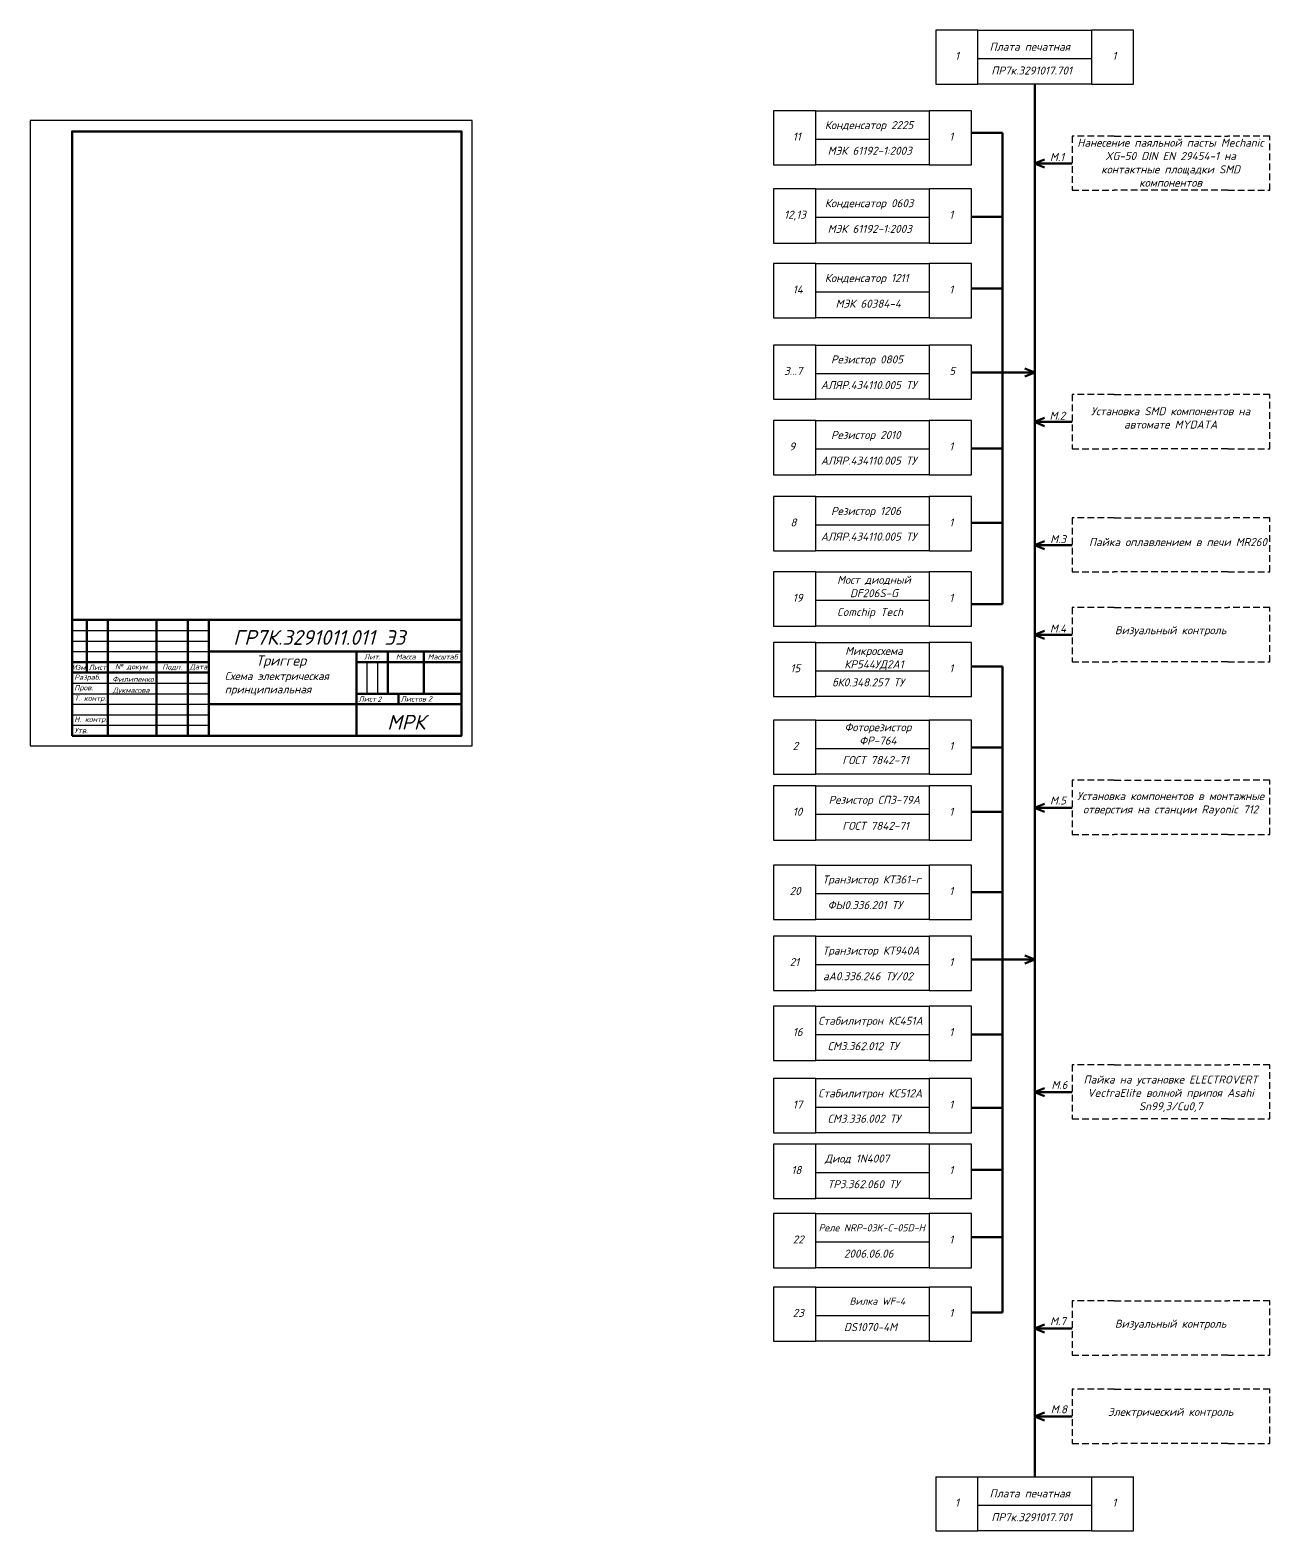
# Model space of a CAD drawing. Header units: millimetres. Extents: x 19 to 6247, y -3126 to 6.
# Drawn here: x 4428 to 5017, y -3126 to -2413 of the extents above; entities that cross this region are included whole.
import ezdxf

# ---------------------------------------------------------------- set-up
doc = ezdxf.new("R2010")
doc.units = ezdxf.units.MM
doc.linetypes.add('HIDDEN2', pattern=[4.7625, 3.175, -1.5875])
doc.layers.get('0').update_dxf_attribs({"lineweight": 80})
doc.layers.add('2-тонкие', color=141, linetype='Continuous', lineweight=30)
doc.styles.get("Standard").update_dxf_attribs({"font": 'isocpeui.ttf'})
doc.styles.add('Мой', font='isocpeui.ttf')

# ---------------------------------------------------------------- blocks, each defined once
blk = doc.blocks.new('Штамп')
at = {"lineweight": 80}
for p, q in [((0, 55), (185, 55)), ((7, 55), (7, 30)), ((17, 55), (17, 0)), ((40, 55), (40, 0)), ((55, 55), (55, 0)), ((65, 55), (65, 0)), ((65, 40), (185, 40)), ((135, 40), (135, 0)), ((150, 40), (150, 20)), ((167, 40), (167, 20)), ((65, 35), (0, 35)), ((0, 30), (65, 30)), ((135, 35), (185, 35)), ((65, 15), (185, 15)), ((185, 20), (135, 20)), ((155, 20), (155, 15))]:
    blk.add_line(p, q, dxfattribs=at)
blk.add_lwpolyline([(0, 0), (185, 0), (185, 287), (0, 287)], close=True, dxfattribs=at)
at = {"layer": '2-тонкие', "color": 7}
for p, q in [((0, 50), (65, 50)), ((0, 45), (65, 45)), ((0, 40), (65, 40)), ((140, 35), (140, 20)), ((145, 35), (145, 20)), ((0, 25), (65, 25)), ((0, 20), (65, 20)), ((0, 15), (65, 15)), ((0, 10), (65, 10)), ((0, 5), (65, 5))]:
    blk.add_line(p, q, dxfattribs=at)
at = {"char_height": 2.5}
for s, width, insert, attachment_point in [('Лит.', 15, (142.5, 37.5), 5), ('Масса', 17, (158.5, 37.5), 5), ('Масштаб', 18, (176, 37.5), 5), ('Изм.', 7, (3.5, 32.5), 5), ('\\pi1;Разраб.', 17, (0, 27.5), 4), ('Лист', 10, (12, 32.5), 5), ('№ докум.', 23, (28.5, 32.5), 5), ('Подп.', 15, (47.5, 32.5), 5), ('Дата', 10, (60, 32.5), 5), ('\\pi1;Пров.', 17, (0, 22.5), 4), ('\\pi1;Т. контр.', 17, (0, 17.5), 4), ('\\pi1;Лист', 20, (135, 17.5), 4), ('\\pi1;Листов', 30, (155, 17.5), 4), ('\\pi1;Н. контр.', 17, (0, 7.5), 4), ('\\pi1;Утв.', 17, (0, 2.5), 4)]:
    blk.add_mtext_dynamic_manual_height_columns(s, width=width, gutter_width=12.5, heights=[0], dxfattribs=dict(at, insert=insert, attachment_point=attachment_point))

msp = doc.modelspace()

# ---------------------------------------------------------------- linework, layer by layer
for p, q in [((4905.67, -2438.85), (4905.67, -3100.02)), ((4890.43, -2461.87), (4875.63, -2461.87)), ((4890.43, -2575.66), (4890.43, -2461.87)), ((4905.65, -2476.48), (4910.27, -2474.56)), ((4923.5, -2476.48), (4905.65, -2476.48)), ((4905.65, -2476.48), (4910.27, -2478.39)), ((4890.43, -2501.84), (4875.63, -2501.84)), ((4890.43, -2535.78), (4875.63, -2535.78)), ((4875.63, -2575.66), (4905.67, -2575.66)), ((4890.43, -2575.66), (4890.43, -2685.67)), ((4905.67, -2575.66), (4901.05, -2573.74)), ((4905.67, -2575.66), (4901.05, -2577.57)), ((4905.65, -2599.2), (4910.27, -2597.29)), ((4923.5, -2599.2), (4905.65, -2599.2)), ((4905.65, -2599.2), (4910.27, -2601.12)), ((4890.43, -2611.73), (4875.63, -2611.73)), ((4890.43, -2647.08), (4875.63, -2647.08)), ((4905.65, -2657.69), (4910.27, -2655.78)), ((4923.5, -2657.69), (4905.65, -2657.69)), ((4905.65, -2657.69), (4910.27, -2659.6)), ((4890.43, -2685.67), (4875.63, -2685.67)), ((4905.65, -2700.32), (4910.27, -2698.41)), ((4923.5, -2700.32), (4905.65, -2700.32)), ((4905.65, -2700.32), (4910.27, -2702.24)), ((4890.43, -2715.26), (4875.63, -2715.26)), ((4890.43, -2715.26), (4890.43, -3022)), ((4890.43, -2753.78), (4875.63, -2753.78)), ((4890.43, -2784.38), (4875.63, -2784.38)), ((4905.65, -2782.39), (4910.27, -2780.48)), ((4923.5, -2782.39), (4905.65, -2782.39)), ((4905.65, -2782.39), (4910.27, -2784.3)), ((4890.43, -2822.47), (4875.63, -2822.47)), ((4905.67, -2854.45), (4875.63, -2854.45)), ((4905.67, -2854.45), (4901.05, -2852.54)), ((4905.67, -2854.45), (4901.05, -2856.36)), ((4890.43, -2890.01), (4875.63, -2890.01)), ((4905.65, -2917.43), (4910.27, -2915.51)), ((4923.5, -2917.43), (4905.65, -2917.43)), ((4905.65, -2917.43), (4910.27, -2919.34)), ((4890.43, -2924.89), (4875.63, -2924.89)), ((4890.43, -2954.26), (4875.63, -2954.26)), ((4890.43, -2986.21), (4875.63, -2986.21)), ((4890.43, -3022), (4875.63, -3022)), ((4905.65, -3029.62), (4910.27, -3027.7)), ((4923.5, -3029.62), (4905.65, -3029.62)), ((4905.65, -3029.62), (4910.27, -3031.53)), ((4905.65, -3071.47), (4910.27, -3069.56)), ((4923.5, -3071.47), (4905.65, -3071.47)), ((4905.65, -3071.47), (4910.27, -3073.38))]:
    msp.add_line(p, q)
at = {"layer": '2-тонкие'}
for p, q in [((4878.67, -2413.08), (4858.67, -2413.08)), ((4858.67, -2413.08), (4858.67, -2438.85)), ((4878.67, -2413.08), (4932.61, -2413.08)), ((4878.67, -2426.71), (4878.67, -2413.08)), ((4932.61, -2413.08), (4932.61, -2426.71)), ((4952.61, -2413.08), (4932.61, -2413.08)), ((4952.61, -2438.85), (4952.61, -2413.08)), ((4932.61, -2426.71), (4878.67, -2426.71)), ((4878.67, -2438.85), (4878.67, -2426.71)), ((4932.61, -2426.71), (4932.61, -2438.85)), ((4858.67, -2438.85), (4878.67, -2438.85)), ((4932.61, -2438.85), (4878.67, -2438.85)), ((4932.61, -2438.85), (4952.61, -2438.85)), ((4801.69, -2451.39), (4781.69, -2451.39)), ((4781.69, -2451.39), (4781.69, -2477.16)), ((4801.69, -2451.39), (4855.63, -2451.39)), ((4801.69, -2465.02), (4801.69, -2451.39)), ((4855.63, -2451.39), (4855.63, -2465.02)), ((4875.63, -2451.39), (4855.63, -2451.39)), ((4875.63, -2477.16), (4875.63, -2451.39)), ((4855.63, -2465.02), (4801.69, -2465.02)), ((4801.69, -2477.16), (4801.69, -2465.02)), ((4855.63, -2465.02), (4855.63, -2477.16)), ((4781.69, -2477.16), (4801.69, -2477.16)), ((4855.63, -2477.16), (4801.69, -2477.16)), ((4855.63, -2477.16), (4875.63, -2477.16)), ((4801.69, -2488.49), (4781.69, -2488.49)), ((4781.69, -2488.49), (4781.69, -2514.26)), ((4801.69, -2488.49), (4855.63, -2488.49)), ((4801.69, -2502.12), (4801.69, -2488.49)), ((4855.63, -2488.49), (4855.63, -2502.12)), ((4875.63, -2488.49), (4855.63, -2488.49)), ((4875.63, -2514.26), (4875.63, -2488.49)), ((4855.63, -2502.12), (4801.69, -2502.12)), ((4801.69, -2514.26), (4801.69, -2502.12)), ((4855.63, -2502.12), (4855.63, -2514.26)), ((4781.69, -2514.26), (4801.69, -2514.26)), ((4855.63, -2514.26), (4801.69, -2514.26)), ((4855.63, -2514.26), (4875.63, -2514.26)), ((4801.69, -2524), (4781.69, -2524)), ((4781.69, -2524), (4781.69, -2549.77)), ((4801.69, -2524), (4855.63, -2524)), ((4801.69, -2537.63), (4801.69, -2524)), ((4855.63, -2524), (4855.63, -2537.63)), ((4875.63, -2524), (4855.63, -2524)), ((4875.63, -2549.77), (4875.63, -2524)), ((4855.63, -2537.63), (4801.69, -2537.63)), ((4801.69, -2549.77), (4801.69, -2537.63)), ((4855.63, -2537.63), (4855.63, -2549.77)), ((4781.69, -2549.77), (4801.69, -2549.77)), ((4855.63, -2549.77), (4801.69, -2549.77)), ((4855.63, -2549.77), (4875.63, -2549.77)), ((4801.69, -2562.66), (4781.69, -2562.66)), ((4781.69, -2562.66), (4781.69, -2588.43)), ((4801.69, -2562.66), (4855.63, -2562.66)), ((4801.69, -2576.29), (4801.69, -2562.66)), ((4855.63, -2562.66), (4855.63, -2576.29)), ((4875.63, -2562.66), (4855.63, -2562.66)), ((4875.63, -2588.43), (4875.63, -2562.66)), ((4855.63, -2576.29), (4801.69, -2576.29)), ((4801.69, -2588.43), (4801.69, -2576.29)), ((4855.63, -2576.29), (4855.63, -2588.43)), ((4781.69, -2588.43), (4801.69, -2588.43)), ((4855.63, -2588.43), (4801.69, -2588.43)), ((4855.63, -2588.43), (4875.63, -2588.43)), ((4801.69, -2598.52), (4781.69, -2598.52)), ((4781.69, -2598.52), (4781.69, -2624.29)), ((4801.69, -2598.52), (4855.63, -2598.52)), ((4801.69, -2612.15), (4801.69, -2598.52)), ((4855.63, -2598.52), (4855.63, -2612.15)), ((4875.63, -2598.52), (4855.63, -2598.52)), ((4875.63, -2624.29), (4875.63, -2598.52)), ((4855.63, -2612.15), (4801.69, -2612.15)), ((4801.69, -2624.29), (4801.69, -2612.15)), ((4855.63, -2612.15), (4855.63, -2624.29)), ((4781.69, -2624.29), (4801.69, -2624.29)), ((4855.63, -2624.29), (4801.69, -2624.29)), ((4855.63, -2624.29), (4875.63, -2624.29)), ((4801.69, -2634.63), (4781.69, -2634.63)), ((4781.69, -2634.63), (4781.69, -2660.4)), ((4801.69, -2634.63), (4855.63, -2634.63)), ((4801.69, -2648.26), (4801.69, -2634.63)), ((4855.63, -2634.63), (4855.63, -2648.26)), ((4875.63, -2634.63), (4855.63, -2634.63)), ((4875.63, -2660.4), (4875.63, -2634.63)), ((4855.63, -2648.26), (4801.69, -2648.26)), ((4801.69, -2660.4), (4801.69, -2648.26)), ((4855.63, -2648.26), (4855.63, -2660.4)), ((4781.69, -2660.4), (4801.69, -2660.4)), ((4855.63, -2660.4), (4801.69, -2660.4)), ((4855.63, -2660.4), (4875.63, -2660.4)), ((4801.69, -2670.39), (4781.69, -2670.39)), ((4781.69, -2670.39), (4781.69, -2696.16)), ((4801.69, -2670.39), (4855.63, -2670.39)), ((4801.69, -2684.02), (4801.69, -2670.39)), ((4855.63, -2670.39), (4855.63, -2684.02)), ((4875.63, -2670.39), (4855.63, -2670.39)), ((4875.63, -2696.16), (4875.63, -2670.39)), ((4855.63, -2684.02), (4801.69, -2684.02)), ((4801.69, -2696.16), (4801.69, -2684.02)), ((4855.63, -2684.02), (4855.63, -2696.16)), ((4781.69, -2696.16), (4801.69, -2696.16)), ((4855.63, -2696.16), (4801.69, -2696.16)), ((4855.63, -2696.16), (4875.63, -2696.16)), ((4801.69, -2703.85), (4781.69, -2703.85)), ((4781.69, -2703.85), (4781.69, -2729.62)), ((4801.69, -2703.85), (4855.63, -2703.85)), ((4801.69, -2717.48), (4801.69, -2703.85)), ((4855.63, -2703.85), (4855.63, -2717.48)), ((4875.63, -2703.85), (4855.63, -2703.85)), ((4875.63, -2729.62), (4875.63, -2703.85)), ((4855.63, -2717.48), (4801.69, -2717.48)), ((4801.69, -2729.62), (4801.69, -2717.48)), ((4855.63, -2717.48), (4855.63, -2729.62)), ((4781.69, -2729.62), (4801.69, -2729.62)), ((4855.63, -2729.62), (4801.69, -2729.62)), ((4855.63, -2729.62), (4875.63, -2729.62)), ((4801.69, -2740.72), (4781.69, -2740.72)), ((4781.69, -2740.72), (4781.69, -2766.49)), ((4801.69, -2740.72), (4855.63, -2740.72)), ((4801.69, -2754.35), (4801.69, -2740.72)), ((4855.63, -2740.72), (4855.63, -2754.35)), ((4875.63, -2740.72), (4855.63, -2740.72)), ((4875.63, -2766.49), (4875.63, -2740.72)), ((4855.63, -2754.35), (4801.69, -2754.35)), ((4801.69, -2766.49), (4801.69, -2754.35)), ((4855.63, -2754.35), (4855.63, -2766.49)), ((4781.69, -2766.49), (4801.69, -2766.49)), ((4801.69, -2771.97), (4781.69, -2771.97)), ((4781.69, -2771.97), (4781.69, -2797.73)), ((4855.63, -2766.49), (4801.69, -2766.49)), ((4801.69, -2771.97), (4855.63, -2771.97)), ((4801.69, -2785.6), (4801.69, -2771.97)), ((4855.63, -2766.49), (4875.63, -2766.49)), ((4855.63, -2771.97), (4855.63, -2785.6)), ((4875.63, -2771.97), (4855.63, -2771.97)), ((4875.63, -2797.73), (4875.63, -2771.97)), ((4855.63, -2785.6), (4801.69, -2785.6)), ((4801.69, -2797.73), (4801.69, -2785.6)), ((4855.63, -2785.6), (4855.63, -2797.73)), ((4781.69, -2797.73), (4801.69, -2797.73)), ((4855.63, -2797.73), (4801.69, -2797.73)), ((4855.63, -2797.73), (4875.63, -2797.73)), ((4801.69, -2809.6), (4781.69, -2809.6)), ((4781.69, -2809.6), (4781.69, -2835.37)), ((4801.69, -2809.6), (4855.63, -2809.6)), ((4801.69, -2823.23), (4801.69, -2809.6)), ((4855.63, -2809.6), (4855.63, -2823.23)), ((4875.63, -2809.6), (4855.63, -2809.6)), ((4875.63, -2835.37), (4875.63, -2809.6)), ((4855.63, -2823.23), (4801.69, -2823.23)), ((4801.69, -2835.37), (4801.69, -2823.23)), ((4855.63, -2823.23), (4855.63, -2835.37)), ((4781.69, -2835.37), (4801.69, -2835.37)), ((4855.63, -2835.37), (4801.69, -2835.37)), ((4855.63, -2835.37), (4875.63, -2835.37)), ((4801.69, -2843.38), (4781.69, -2843.38)), ((4781.69, -2843.38), (4781.69, -2869.15)), ((4801.69, -2843.38), (4855.63, -2843.38)), ((4801.69, -2857.01), (4801.69, -2843.38)), ((4855.63, -2843.38), (4855.63, -2857.01)), ((4875.63, -2843.38), (4855.63, -2843.38)), ((4875.63, -2869.15), (4875.63, -2843.38)), ((4855.63, -2857.01), (4801.69, -2857.01)), ((4801.69, -2869.15), (4801.69, -2857.01)), ((4855.63, -2857.01), (4855.63, -2869.15)), ((4781.69, -2869.15), (4801.69, -2869.15)), ((4855.63, -2869.15), (4801.69, -2869.15)), ((4855.63, -2869.15), (4875.63, -2869.15)), ((4801.69, -2876.58), (4781.69, -2876.58)), ((4781.69, -2876.58), (4781.69, -2902.35)), ((4801.69, -2876.58), (4855.63, -2876.58)), ((4801.69, -2890.21), (4801.69, -2876.58)), ((4855.63, -2876.58), (4855.63, -2890.21)), ((4875.63, -2876.58), (4855.63, -2876.58)), ((4875.63, -2902.35), (4875.63, -2876.58)), ((4855.63, -2890.21), (4801.69, -2890.21)), ((4801.69, -2902.35), (4801.69, -2890.21)), ((4855.63, -2890.21), (4855.63, -2902.35)), ((4781.69, -2902.35), (4801.69, -2902.35)), ((4855.63, -2902.35), (4801.69, -2902.35)), ((4855.63, -2902.35), (4875.63, -2902.35)), ((4801.69, -2911.01), (4781.69, -2911.01)), ((4781.69, -2911.01), (4781.69, -2936.78)), ((4801.69, -2911.01), (4855.63, -2911.01)), ((4801.69, -2924.64), (4801.69, -2911.01)), ((4855.63, -2911.01), (4855.63, -2924.64)), ((4875.63, -2911.01), (4855.63, -2911.01)), ((4875.63, -2936.78), (4875.63, -2911.01)), ((4855.63, -2924.64), (4801.69, -2924.64)), ((4801.69, -2936.78), (4801.69, -2924.64)), ((4855.63, -2924.64), (4855.63, -2936.78)), ((4781.69, -2936.78), (4801.69, -2936.78)), ((4875.63, -2942.12), (4781.69, -2942.12)), ((4781.69, -2942.12), (4781.69, -2967.89)), ((4855.63, -2936.78), (4801.69, -2936.78)), ((4801.69, -2955.75), (4801.69, -2942.12)), ((4855.63, -2936.78), (4875.63, -2936.78)), ((4855.63, -2942.12), (4855.63, -2955.75)), ((4875.63, -2967.89), (4875.63, -2942.12)), ((4855.63, -2955.75), (4801.69, -2955.75)), ((4801.69, -2967.89), (4801.69, -2955.75)), ((4855.63, -2955.75), (4855.63, -2967.89)), ((4781.69, -2967.89), (4801.69, -2967.89)), ((4855.63, -2967.89), (4801.69, -2967.89)), ((4855.63, -2967.89), (4875.63, -2967.89)), ((4801.69, -2975.08), (4781.69, -2975.08)), ((4781.69, -2975.08), (4781.69, -3000.85)), ((4801.69, -2975.08), (4855.63, -2975.08)), ((4801.69, -2988.72), (4801.69, -2975.08)), ((4855.63, -2975.08), (4855.63, -2988.72)), ((4875.63, -2975.08), (4855.63, -2975.08)), ((4875.63, -3000.85), (4875.63, -2975.08)), ((4855.63, -2988.72), (4801.69, -2988.72)), ((4801.69, -3000.85), (4801.69, -2988.72)), ((4855.63, -2988.72), (4855.63, -3000.85)), ((4781.69, -3000.85), (4801.69, -3000.85)), ((4855.63, -3000.85), (4801.69, -3000.85)), ((4855.63, -3000.85), (4875.63, -3000.85)), ((4801.69, -3009.95), (4781.69, -3009.95)), ((4781.69, -3009.95), (4781.69, -3035.72)), ((4801.69, -3009.95), (4855.63, -3009.95)), ((4801.69, -3023.58), (4801.69, -3009.95)), ((4855.63, -3009.95), (4855.63, -3023.58)), ((4875.63, -3009.95), (4855.63, -3009.95)), ((4875.63, -3035.72), (4875.63, -3009.95)), ((4855.63, -3023.58), (4801.69, -3023.58)), ((4801.69, -3035.72), (4801.69, -3023.58)), ((4855.63, -3023.58), (4855.63, -3035.72)), ((4781.69, -3035.72), (4801.69, -3035.72)), ((4855.63, -3035.72), (4801.69, -3035.72)), ((4855.63, -3035.72), (4875.63, -3035.72)), ((4858.67, -3100.02), (4858.67, -3125.79)), ((4858.67, -3100.02), (4952.61, -3100.02)), ((4878.67, -3113.65), (4878.67, -3100.02)), ((4932.61, -3100.02), (4932.61, -3113.65)), ((4952.61, -3125.79), (4952.61, -3100.02)), ((4932.61, -3113.65), (4878.67, -3113.65)), ((4878.67, -3125.79), (4878.67, -3113.65)), ((4932.61, -3113.65), (4932.61, -3125.79)), ((4858.67, -3125.79), (4878.67, -3125.79)), ((4932.61, -3125.79), (4878.67, -3125.79)), ((4932.61, -3125.79), (4952.61, -3125.79))]:
    msp.add_line(p, q, dxfattribs=at)
at = {"layer": '2-тонкие', "linetype": 'HIDDEN2'}
for p, q in [((4943.5, -2463.42), (4923.5, -2463.42)), ((4923.5, -2463.42), (4923.5, -2489.19)), ((4943.5, -2463.42), (4997.44, -2463.42)), ((5017.44, -2463.42), (4997.44, -2463.42)), ((5017.44, -2489.19), (5017.44, -2463.42)), ((4923.5, -2489.19), (4943.5, -2489.19)), ((4997.44, -2489.19), (4943.5, -2489.19)), ((4997.44, -2489.19), (5017.44, -2489.19)), ((4943.5, -2586.15), (4923.5, -2586.15)), ((4923.5, -2586.15), (4923.5, -2611.92)), ((4943.5, -2586.15), (4997.44, -2586.15)), ((5017.44, -2586.15), (4997.44, -2586.15)), ((5017.44, -2611.92), (5017.44, -2586.15)), ((4923.5, -2611.92), (4943.5, -2611.92)), ((4997.44, -2611.92), (4943.5, -2611.92)), ((4997.44, -2611.92), (5017.44, -2611.92)), ((4943.5, -2644.64), (4923.5, -2644.64)), ((4923.5, -2644.64), (4923.5, -2670.41)), ((4943.5, -2644.64), (4997.44, -2644.64)), ((5017.44, -2644.64), (4997.44, -2644.64)), ((5017.44, -2670.41), (5017.44, -2644.64)), ((4923.5, -2670.41), (4943.5, -2670.41)), ((4997.44, -2670.41), (4943.5, -2670.41)), ((4997.44, -2670.41), (5017.44, -2670.41)), ((4943.5, -2687.27), (4923.5, -2687.27)), ((4923.5, -2687.27), (4923.5, -2713.04)), ((4943.5, -2687.27), (4997.44, -2687.27)), ((5017.44, -2687.27), (4997.44, -2687.27)), ((5017.44, -2713.04), (5017.44, -2687.27)), ((4923.5, -2713.04), (4943.5, -2713.04)), ((4997.44, -2713.04), (4943.5, -2713.04)), ((4997.44, -2713.04), (5017.44, -2713.04)), ((4943.5, -2769.34), (4923.5, -2769.34)), ((4923.5, -2769.34), (4923.5, -2795.11)), ((4943.5, -2769.34), (4997.44, -2769.34)), ((5017.44, -2769.34), (4997.44, -2769.34)), ((5017.44, -2795.11), (5017.44, -2769.34)), ((4923.5, -2795.11), (4943.5, -2795.11)), ((4997.44, -2795.11), (4943.5, -2795.11)), ((4997.44, -2795.11), (5017.44, -2795.11)), ((4943.5, -2904.38), (4923.5, -2904.38)), ((4923.5, -2904.38), (4923.5, -2930.14)), ((4943.5, -2904.38), (4997.44, -2904.38)), ((5017.44, -2904.38), (4997.44, -2904.38)), ((5017.44, -2930.14), (5017.44, -2904.38)), ((4923.5, -2930.14), (4943.5, -2930.14)), ((4997.44, -2930.14), (4943.5, -2930.14)), ((4997.44, -2930.14), (5017.44, -2930.14)), ((4943.5, -3016.57), (4923.5, -3016.57)), ((4923.5, -3016.57), (4923.5, -3042.33)), ((4943.5, -3016.57), (4997.44, -3016.57)), ((5017.44, -3016.57), (4997.44, -3016.57)), ((5017.44, -3042.33), (5017.44, -3016.57)), ((4923.5, -3042.33), (4943.5, -3042.33)), ((4997.44, -3042.33), (4943.5, -3042.33)), ((4997.44, -3042.33), (5017.44, -3042.33)), ((4943.5, -3058.42), (4923.5, -3058.42)), ((4923.5, -3058.42), (4923.5, -3084.19)), ((4943.5, -3058.42), (4997.44, -3058.42)), ((5017.44, -3058.42), (4997.44, -3058.42)), ((5017.44, -3084.19), (5017.44, -3058.42)), ((4923.5, -3084.19), (4943.5, -3084.19)), ((4997.44, -3084.19), (4943.5, -3084.19)), ((4997.44, -3084.19), (5017.44, -3084.19))]:
    msp.add_line(p, q, dxfattribs=at)
at = {"layer": '2-тонкие', "color": 7}
msp.add_lwpolyline([(4428.47, -2752.99), (4638.47, -2752.99), (4638.47, -2455.99), (4428.47, -2455.99)], close=True, dxfattribs=at)

# ---------------------------------------------------------------- block references
msp.add_blockref('Штамп', (4448.48, -2748.21))

# ---------------------------------------------------------------- texts
at = {"attachment_point": 1, "style": 'Мой'}
for s, width, insert, char_height in [('ГР7К.3291011.011 Э3', 101.8586, (4524.98, -2698.02), 7), ('       Триггер', 73.2474, (4514.4, -2710.08), 4.8), ('Схема электрическая принципиальная', 56.7693, (4520.97, -2717.93), 3.8), ('2', 3.3989, (4593.48, -2729.59), 2.5), ('2', 3.9827, (4617.51, -2729.38), 2.5), ('МРК', 21, (4598.14, -2738.27), 7)]:
    msp.add_mtext_dynamic_manual_height_columns(s, width=width, gutter_width=12.5, heights=[0], dxfattribs=dict(at, insert=insert, char_height=char_height))
at = {"char_height": 2.5, "attachment_point": 1, "style": 'Мой'}
for s, insert in [('Филипенко', (4467.59, -2720.08)), ('Дукмасова', (4467.76, -2725.3))]:
    msp.add_mtext(s, dxfattribs=dict(at, insert=insert))
at = {"layer": '2-тонкие', "attachment_point": 1, "style": 'Мой'}
for s, width, insert, char_height in [('Плата печатная', 46.6508, (4884.27, -2419.11), 3.8), ('1', 46.6508, (4867.84, -2423.47), 3.8), ('1', 46.6508, (4942.57, -2423.47), 3.8), ('ПР7к.3291017.701', 46.6508, (4885.08, -2430.41), 3.8), ('Конденсатор 2225', 46.6508, (4806.01, -2456.32), 3.8), ('11', 46.6508, (4790.76, -2461.78), 3.8), ('1', 46.6508, (4865.11, -2461.78), 3.8), ('\\pxqc;Нанесение паяльной пасты Mechanic XG-50 DIN EN 29454-1 на контактные площадки SMD компонентов', 89.0844, (4925.7, -2464.67), 3.8), ('МЭК 61192-1:2003', 46.6508, (4807.34, -2468.5), 3.8), ('М.1', 46.6508, (4912.91, -2471.51), 3.8), ('Конденсатор 0603', 46.6508, (4806.01, -2493.42), 3.8), ('12,13', 46.6508, (4786.64, -2498.88), 3.8), ('1', 46.6508, (4865.11, -2498.88), 3.8), ('МЭК 61192-1:2003', 46.6508, (4807.34, -2505.6), 3.8), ('Конденсатор 1211', 46.6508, (4806.01, -2528.94), 3.8), ('14', 46.6508, (4790.76, -2534.39), 3.8), ('1', 46.6508, (4865.11, -2534.4), 3.8), ('МЭК 60384-4', 46.6508, (4811.1, -2541.11), 3.8), ('Резистор 0805', 46.6508, (4808.94, -2567.59), 3.8), ('3...7', 46.6508, (4786.64, -2573.04), 3.8), ('АЛЯР.434110.005 ТУ', 53.106, (4804.09, -2579.76), 3.8), ('5', 46.6508, (4865.11, -2573.05), 3.8), ('\\pxqc;Установка SMD компонентов на автомате MYDATA', 89.0844, (4925.7, -2592.19), 3.8), ('М.2', 46.6508, (4912.73, -2594.32), 3.8), ('Резистор 2010', 46.6508, (4808.94, -2603.45), 3.8), ('9', 46.6508, (4789.09, -2608.91), 3.8), ('АЛЯР.434110.005 ТУ', 53.106, (4804.09, -2615.63), 3.8), ('1', 46.6508, (4865.11, -2608.91), 3.8), ('Резистор 1206', 46.6508, (4808.94, -2639.56), 3.8), ('8', 46.6508, (4789.65, -2645.01), 3.8), ('1', 46.6508, (4865.11, -2645.02), 3.8), ('АЛЯР.434110.005 ТУ', 53.106, (4804.09, -2651.73), 3.8), ('М.3', 46.6508, (4913.03, -2652.92), 3.8), ('\\pxqc;Пайка оплавлением в печи MR260', 89.0844, (4929.19, -2654.31), 3.8), ('\\pxqc;Мост диодный DF206S-G', 46.6508, (4806.01, -2672.25), 3.8), ('19', 46.6508, (4790.76, -2680.78), 3.8), ('1', 46.6508, (4865.11, -2680.78), 3.8), ('Comchip Tech', 46.6508, (4811.74, -2687.5), 3.8), ('М.4', 46.6508, (4912.9, -2695.38), 3.8), ('\\pxqc;Визуальный контроль', 89.0844, (4925.7, -2696.18), 3.8), ('\\pxqc;Микросхема КР544УД2А1', 46.6508, (4806.01, -2706.01), 3.8), ('15', 46.6508, (4789.65, -2714.23), 3.8), ('1', 46.6508, (4865.11, -2714.24), 3.8), ('бК0.348.257 ТУ', 46.6508, (4809.54, -2720.95), 3.8), ('\\pxqc;Фоторезистор ФР-764 ', 46.6508, (4807.87, -2742.25), 3.8), ('2', 46.6508, (4790.76, -2751.11), 3.8), ('ГОСТ 7842-71', 46.6508, (4814.31, -2757.83), 3.8), ('1', 46.6508, (4865.11, -2751.11), 3.8), ('\\pxqc;Резистор СП3-79А ', 46.6508, (4806.18, -2776.72), 3.8), ('М.5', 46.6508, (4912.94, -2777.04), 3.8), ('\\pxqc;Установка компонентов в монтажные отверстия на станции Rayonic 712', 89.0844, (4925.7, -2774.92), 3.8), ('10', 46.6508, (4790.76, -2782.35), 3.8), ('1', 46.6508, (4865.11, -2782.36), 3.8), ('ГОСТ 7842-71', 46.6508, (4814.31, -2789.07), 3.8), ('Транзистор КТ361-г', 62.7675, (4804.91, -2814.53), 3.8), ('20', 46.6508, (4789.31, -2819.99), 3.8), ('1', 46.6508, (4865.11, -2819.99), 3.8), ('ФЫ0.336.201 ТУ', 46.6508, (4807.34, -2826.7), 3.8), ('Транзистор КТ940А', 62.7675, (4804.91, -2848.31), 3.8), ('21', 46.6508, (4789.31, -2853.77), 3.8), ('1', 46.6508, (4865.11, -2853.77), 3.8), ('аА0.336.246 ТУ/02', 57.697, (4805.16, -2860.49), 3.8), ('Стабилитрон КС451А', 65.5244, (4802.87, -2881.64), 3.8), ('16', 46.6508, (4790.76, -2886.97), 3.8), ('1', 46.6508, (4865.11, -2886.97), 3.8), ('СМ3.362.012 ТУ', 46.6508, (4807.34, -2893.69), 3.8), ('М.6', 46.6508, (4913.63, -2912.07), 3.8), ('\\pxqc;Пайка на установке ELECTROVERT VectraElite волной припоя Asahi Sn99,3/Cu0,7', 89.0844, (4925.7, -2909.53), 3.8), ('17', 46.6508, (4790.76, -2921.4), 3.8), ('Стабилитрон КС512А', 65.5244, (4802.87, -2916.07), 3.8), ('1', 46.6508, (4865.11, -2921.4), 3.8), ('СМ3.336.002 ТУ', 46.6508, (4807.34, -2928.12), 3.8), ('Диод 1N4007', 46.6508, (4806.01, -2947.05), 3.8), ('18', 46.6508, (4790.1, -2952.51), 3.8), ('1', 46.6508, (4865.11, -2952.51), 3.8), ('ТР3.362.060 ТУ', 113.9313, (4807.34, -2959.23), 3.8), ('22', 46.6508, (4790.76, -2985.47), 3.8), ('Реле NRP-03K-C-05D-H', 77.8764, (4803.04, -2980.12), 3.4), ('1', 46.6508, (4865.11, -2985.48), 3.8), ('2006.06.06', 46.6508, (4815.07, -2992.19), 3.8), ('23', 46.6508, (4790.76, -3020.34), 3.8), ('\\pxqc;Вилка WF-4', 77.8764, (4792.03, -3014.99), 3.4), ('1', 46.6508, (4865.11, -3020.34), 3.8), ('DS1070-4M', 46.6508, (4815.07, -3027.06), 3.8), ('М.7', 46.6508, (4912.98, -3024.26), 3.8), ('\\pxqc;Визуальный контроль', 89.0844, (4925.7, -3025.48), 3.8), ('М.8', 46.6508, (4913.3, -3066.12), 3.8), ('\\pxqc;Электрический контроль', 89.0844, (4925.7, -3067.33), 3.8), ('Плата печатная', 46.6508, (4884.27, -3106.05), 3.8), ('1', 46.6508, (4867.84, -3110.41), 3.8), ('1', 46.6508, (4942.57, -3110.41), 3.8), ('ПР7к.3291017.701', 46.6508, (4885.08, -3117.35), 3.8)]:
    msp.add_mtext_dynamic_manual_height_columns(s, width=width, gutter_width=12.5, heights=[0], dxfattribs=dict(at, insert=insert, char_height=char_height))

doc.saveas('drawing.dxf')
